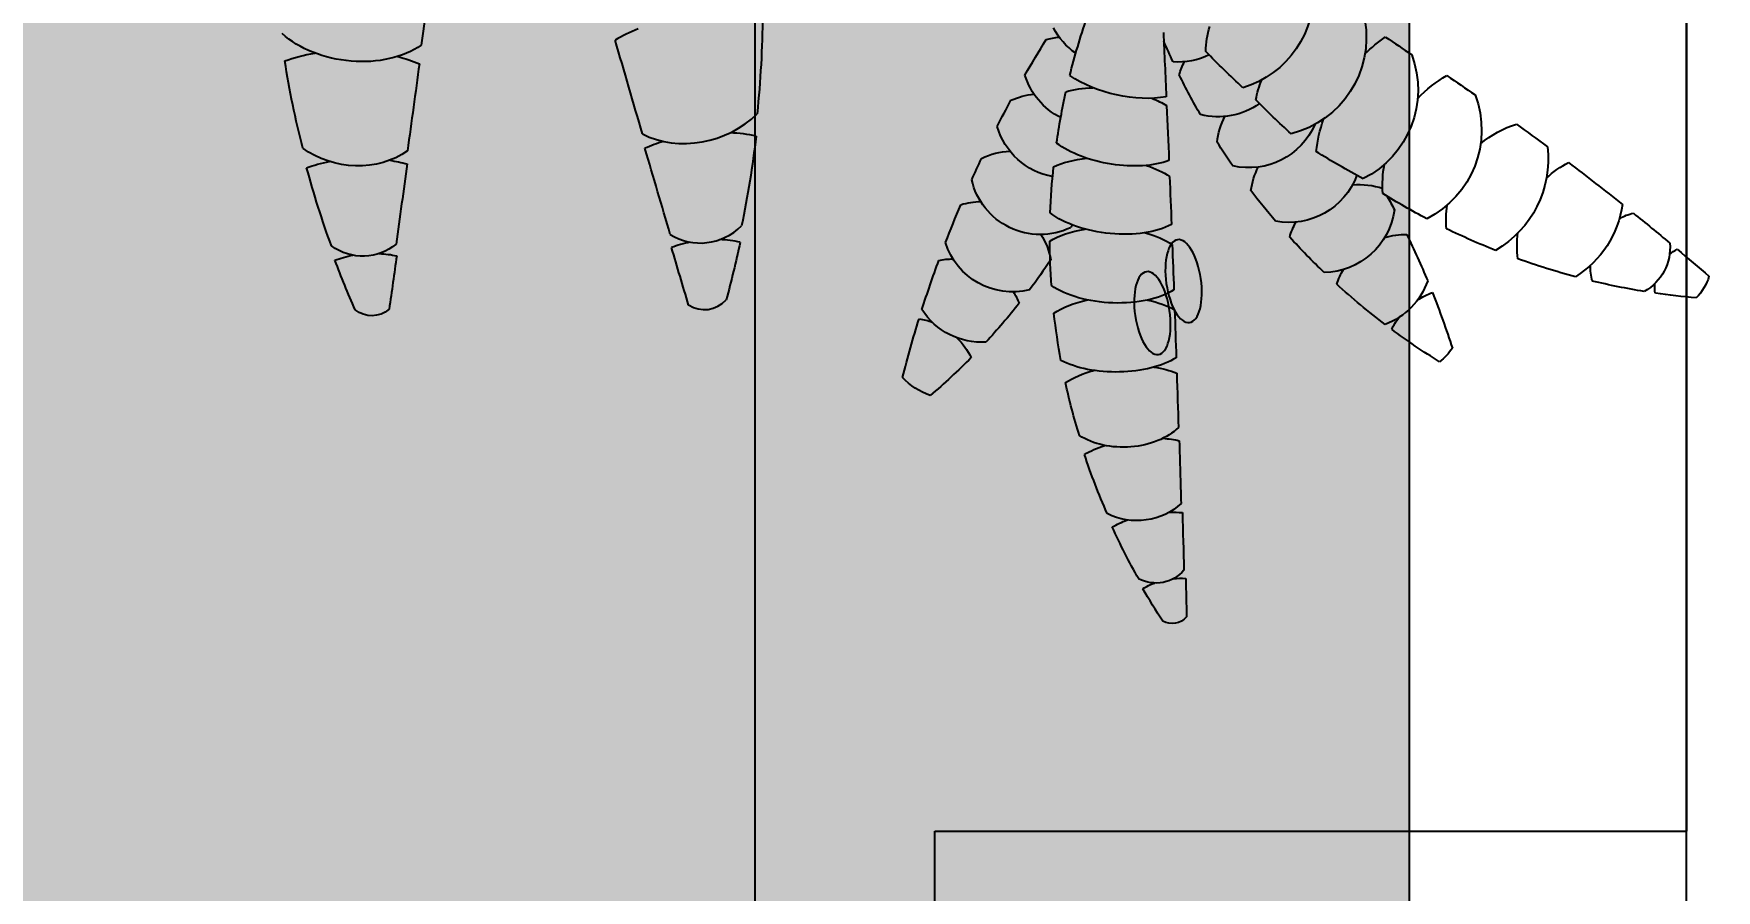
# Model space of a CAD drawing. Header units: millimetres. Extents: x -343543 to 400519, y -115663 to 104219.
# Drawn here: x 30962.3 to 31387.5, y -35300 to -35083.5 of the extents above; entities that cross this region are included whole.
import ezdxf

# ---------------------------------------------------------------- set-up
doc = ezdxf.new("R2010")
doc.units = ezdxf.units.MM
doc.layers.get('0').update_dxf_attribs({"color": 231, "lineweight": 0})
doc.layers.get('DefPoints').update_dxf_attribs({"color": 191})
for name, color, linetype, lineweight in [('A-PATT', 252, 'Continuous', 9), ('A-SYMBOLS', 10, 'Continuous', 13), ('SME-E-POW-DIM', 135, 'Continuous', 18)]:
    doc.layers.add(name, color=color, linetype=linetype, lineweight=lineweight)
for name, color, linetype in [('E-WIRE', 5, 'Continuous'), ('XREF MAT BANG NOI THAT$0$A-PATT', 8, 'Continuous'), ('XREF MAT BANG NOI THAT$0$FF-Plants', 8, 'Continuous'), ('XREF MAT BANG TUONG XAY$0$A-FNSH', 8, 'Continuous'), ('XREF MAT BANG TUONG XAY$0$A-FURN', 8, 'Continuous')]:
    doc.layers.add(name, color=color, linetype=linetype)
doc.styles.add('SM-DIMTEXT', font='SME.shx', dxfattribs={"width": 0.7})
doc.dimstyles.new('SDIM-100', dxfattribs={"dimscale": 100, "dimtxt": 2, "dimasz": 0.6, "dimexe": 0.6, "dimexo": 0.2, "dimgap": 0.5, "dimtad": 1, "dimdec": 0, "dimzin": 12, "dimtxsty": 'SM-DIMTEXT', "dimblk": 'ARCHTICK', "dimblk1": 'ARCHTICK', "dimblk2": 'ARCHTICK', "dimcen": 0.12, "dimdle": 0.6, "dimclrd": 7, "dimclre": 8, "dimadec": 0, "dimazin": 3, "dimtfac": 2, "dimtix": 1, "dimtmove": 1, "dimatfit": 3, "dimfxl": 1, "dimtzin": 0, "dimarcsym": 1})

# ---------------------------------------------------------------- blocks, each defined once
blk = doc.blocks.new('XREF MAT BANG NOI THAT$0$YLD.Studio-03-28')
at = {"layer": 'XREF MAT BANG NOI THAT$0$FF-Plants', "color": 8}
for centre, major_axis, ratio, start_param, end_param in [((-28.11, 370.05), (12.47, 1.38), 1, 1.147291, 1.658613), ((126.93, 295.28), (154.05, 93.06), 1, 2.093129, 2.150944), ((-720.71, 297.44), (696.05, 87.86), 1, -0.019775, -0.004764), ((126.93, 295.28), (179.26, 16.06), 1, 2.620889, 2.695191), ((-30.78, 359.39), (11.92, 3.92), 1, 0.563286, 1.731811), ((-28.13, 380.65), (7.38, 7.38), 1, 3.163446, 3.394357), ((-28.13, 380.65), (7.38, 7.38), 1, 4.211477, 4.434646), ((-720.71, 297.44), (-27.98, 701.02), 1, -1.525383, -1.508416), ((-32.66, 330.92), (24.34, 7.22), 1, 0.822084, 1.709786), ((-31.22, 367.37), (9.85, 9.85), 1, 3.076455, 3.363905), ((-31.22, 367.37), (9.85, 9.85), 1, 4.411154, 4.681391), ((126.93, 295.28), (161.17, 80.1), 1, 2.34786, 2.432422), ((-720.71, 297.44), (216.65, 667.29), 1, -1.201138, -1.176629), ((97.05, 330.83), (176.44, 17.96), 1, 3.00218, 3.084607), ((-74.88, 320.05), (12.94, 12.94), 1, 0.82062, 1.078808), ((-251.37, 199.89), (-213.13, 68.28), 1, 4.051837, 4.11859), ((-37.22, 309.64), (25.59, 7.36), 1, 0.581757, 1.74589), ((-31.83, 357.06), (23.56, 1.4), 1, 3.924663, 4.201909), ((-31.83, 357.06), (22.43, 7.35), 1, 4.620625, 4.910204), ((126.93, 295.28), (107.29, 144.5), 1, 1.995112, 2.070246), ((-720.71, 297.44), (-15.94, 701.4), 1, -1.561174, -1.547304), ((-69.5, 305.96), (17.74, 4.46), 1, 1.070558, 1.93711), ((-77.5, 341.06), (12.94, 12.94), 1, 4.331164, 4.559334), ((-251.37, 199.89), (198.1, 104.13), 1, 0.044622, 0.102098), ((-167.93, 314.89), (-4.41, 4.15), 0.874189, -0.631907, 0.605204), ((-3805.39, -4820.75), (3697.77, 5097.06), 1, 0.010517, 0.012058), ((-77.5, 341.06), (12.94, 12.94), 1, 3.782735, 3.970709), ((97.05, 330.83), (174.08, 33.9), 1, 3.005163, 3.095157), ((-39.65, 292.82), (24.2, 6.68), 1, 0.349234, 1.81552), ((-35.33, 339.62), (17.75, 17.75), 1, 3.237126, 3.475194), ((-35.33, 339.62), (24.87, 3.43), 1, -1.440259, -1.02539), ((-17.16, 382.24), (160.18, 56.52), 1, 3.202232, 3.258797), ((-167.93, 314.89), (7.33, 7.53), 0.490947, -1.435337, -1.122828), ((126.93, 295.28), (127.26, 127.26), 1, 2.248166, 2.319436), ((-158.94, 303.71), (-1.27, 9.62), 0.959793, -0.027203, 1.298202), ((-3804.47, -4821.9), (-5351.81, 3318.39), 1, 4.647902, 4.650212), ((-62.76, 290.25), (17.63, 4.89), 1, 0.843157, 2.259346), ((-73.48, 322.67), (12.94, 12.94), 1, 4.614517, 4.925034), ((-167.93, 314.89), (7.33, 7.53), 0.490947, 4.036545, 4.390012), ((-251.37, 199.89), (-106.67, 196.75), 1, 4.695684, 4.712949), ((-720.71, 297.44), (4.17, 701.56), 1, -1.563026, -1.550692), ((-16.24, 381.09), (-165.27, 39.2), 1, 0.696456, 0.783287), ((-146.73, 290.5), (8.37, 11.22), 0.800189, 0.718999, 2.201301), ((-158.94, 303.71), (11.45, 11.76), 0.490947, -1.242361, -1.031338), ((-3803.62, -4822.84), (-5285.14, 3423.57), 1, 4.664988, 4.667502), ((-73.48, 322.67), (12.94, 12.94), 1, 3.653835, 3.878467), ((-40.21, 273.86), (24.18, 6.74), 1, 0.34663, 1.812916), ((97.05, 330.83), (-24.91, 175.59), 1, 1.600203, 1.670446), ((-69.5, 305.96), (18.03, 3.11), 1, -0.858259, -0.431968), ((-33.47, 327.58), (-31.96, 4.13), 1, 1.051212, 1.280295), ((-33.47, 327.58), (30.91, 9.1), 1, 4.595233, 4.887164), ((-158.94, 303.71), (11.45, 11.76), 0.490947, 4.082683, 4.366363), ((-146.73, 290.5), (12.65, 14.6), 0.490947, -1.176481, -0.937354), ((-57.01, 276.13), (17.51, 5.3), 1, 1.041301, 2.442574), ((126.37, 276.32), (160.28, 81.86), 1, 2.561375, 2.637785), ((-15.39, 380.15), (163.44, 46.24), 1, 3.430249, 3.524537), ((-133.26, 277.48), (9.71, 13.37), 0.671515, 0.638476, 2.368728), ((-3802.7, -4823.64), (3748.2, 5060.09), 1, 0.012815, 0.015), ((-69.5, 305.96), (12.94, 12.94), 1, 3.610658, 3.836879), ((-721.27, 278.48), (6.11, 701.55), 1, -1.559332, -1.54792), ((-120.03, 266.01), (10.87, 15.97), 0.490947, 0.678699, 2.38936), ((-133.26, 277.48), (11.78, 15.31), 0.490947, -1.152148, -0.795463), ((-3802.7, -4823.64), (3746.64, 5061.25), 1, 0.009963, 0.011888), ((-99.39, 272.52), (-7.85, 7.1), 0.416275, 3.141593, 9.424778), ((97.05, 330.83), (-125.41, 125.41), 1, 1.0565, 1.112329), ((-34.83, 318.83), (38.3, 15.42), 1, 3.860214, 4.06393), ((-36.53, 255.61), (24.13, 6.93), 1, 0.525946, 2.02247), ((-146.73, 290.5), (12.65, 14.6), 0.490947, 3.989504, 4.318421), ((-110.5, 270.5), (-7.85, 7.1), 0.416275, 3.141593, 9.424778), ((-51.24, 259.94), (17.6, 4.98), 1, 1.11615, 2.491989), ((-34.83, 318.83), (39.33, 12.58), 1, 4.615045, 4.778236), ((-14.47, 379.35), (-167.56, 27.83), 1, 0.84524, 0.926651), ((-120.03, 266.01), (10.87, 15.97), 0.490947, -1.152148, -0.707001), ((-62.76, 290.25), (18.23, 1.57), 1, 4.16472, 4.507719), ((125, 298.86), (169.97, 59.18), 1, 2.943454, 3.012207), ((-106.15, 255.33), (9.92, 16.57), 0.490947, 0.603982, 2.465473), ((-3802.7, -4823.64), (-5699.58, 2677.37), 1, 4.521646, 4.52347), ((-133.26, 277.48), (11.78, 15.31), 0.490947, 3.847362, 4.32554), ((-106.15, 255.33), (9.92, 16.57), 0.490947, -1.152148, -0.692206), ((97.05, 330.83), (165.49, 63.78), 1, 3.144178, 3.184993), ((-34.53, 238.25), (24.11, 6.98), 1, 0.623023, 1.976347), ((-91.67, 245.47), (8.94, 17.12), 0.490947, 0.614903, 2.459294), ((-3802.7, -4823.64), (-5360.71, 3303.99), 1, 4.632097, 4.634029), ((-57.01, 276.13), (12.94, 12.94), 1, 3.443401, 3.816748), ((-44.88, 246.33), (17.75, 4.44), 1, 1.692739, 2.549569), ((-41.03, 285.06), (17.75, 17.75), 1, 3.51061, 3.720912), ((-14.47, 379.35), (-155.63, 68.05), 1, 1.208042, 1.278992), ((127.6, 283.85), (176.15, 36.91), 1, 3.081133, 3.153915), ((-120.03, 266.01), (10.87, 15.97), 0.490947, 3.753714, 4.32554), ((-76.64, 236.47), (7.93, 17.61), 0.490947, 0.701694, 2.380415), ((-91.67, 245.47), (8.94, 17.12), 0.490947, -1.152148, -0.763559), ((-3802.7, -4823.64), (-5126.91, 3656.28), 1, 4.696406, 4.698617), ((97.05, 330.83), (166.05, 62.3), 1, 3.239772, 3.303996), ((-14.47, 379.35), (138.98, 97.66), 1, 3.437173, 3.503321), ((-106.15, 255.33), (9.92, 16.57), 0.490947, 3.728869, 4.32554), ((-61.12, 228.36), (6.89, 18.04), 0.490947, 0.844988, 2.249936), ((-76.64, 236.47), (7.93, 17.61), 0.490947, -1.152148, -0.911655), ((-3802.7, -4823.64), (3939.99, 4912.23), 1, 0.037597, 0.040172), ((-51.24, 259.94), (12.94, 12.94), 1, 3.621671, 3.816748), ((-39.12, 230.15), (17.91, 3.74), 1, 1.89308, 2.40635), ((-35.43, 264.12), (-23.07, 1.39), 1, 1.051839, 1.328745), ((-114.8, 77.71), (158.16, 43.13), 1, 1.492263, 1.578396), ((-160.74, 229.8), (12.57, 12.57), 1, 5.680202, 6.026293), ((-125.98, 228.84), (17.08, 4.94), 1, 2.204083, 3.274454), ((-114.8, 77.71), (161.68, 27.08), 1, 1.480864, 1.559591), ((-111.01, 228.25), (17.08, 4.93), 1, 2.024853, 3.533691), ((-141.91, 231.11), (12.57, 12.57), 1, 5.915152, 6.098959), ((-114.8, 77.71), (-163.94, 0.05), 1, 4.705661, 4.762338), ((-125.98, 228.84), (-12.57, 12.57), 1, 4.344355, 4.730658), ((-95.08, 225.98), (17.1, 4.88), 1, 1.825605, 3.619336), ((-114.8, 77.71), (-163.91, 2.86), 0.999998, 4.659635, 4.664546), ((97.05, 330.83), (-101.46, 145.46), 1, 1.503452, 1.53593), ((-141.91, 231.11), (17.04, 5.05), 1, 2.602097, 3.077178), ((-14.47, 379.35), (-169.58, 9.68), 1, 1.073324, 1.14211), ((-91.67, 245.47), (8.94, 17.12), 0.490947, 3.785606, 4.32554), ((-79.67, 223.11), (17.07, 4.96), 1, 2.442404, 3.561484), ((-55.75, 518.68), (-309.33, 1.14), 1, 1.233335, 1.283195), ((-160.74, 229.8), (12.57, 12.57), 1, 5.066836, 5.260238), ((-14.47, 379.35), (161.01, 54.1), 1, 3.938294, 4.015798), ((-76.64, 236.47), (7.93, 17.61), 0.490947, 3.914322, 4.32554), ((-55.75, 518.68), (304.85, 52.5), 1, 4.258408, 4.300752), ((-64.79, 221.43), (17.1, 4.87), 1, 2.737371, 3.549404), ((-141.91, 231.11), (12.57, 12.57), 1, 4.691759, 4.895835), ((-55.75, 518.68), (218.73, 218.73), 1, 3.701511, 3.734949), ((-125.98, 228.84), (-12.57, 12.57), 1, 3.037108, 3.325039), ((-111.01, 228.25), (17.18, 4.57), 1, -1.309181, -0.889153), ((-14.47, 379.35), (168.73, 19.57), 1, 4.249273, 4.338395), ((-49.05, 218.03), (12.57, 12.57), 1, 2.371043, 2.858653), ((-55.75, 518.68), (86.22, 297.08), 1, 3.254285, 3.273493), ((-95.08, 225.98), (12.57, 12.57), 1, 4.474951, 4.815659), ((-55.75, 518.68), (-309.08, 12.59), 1, 1.49001, 1.514148), ((-55.75, 518.68), (72.56, 300.7), 1, 3.304557, 3.338343), ((-79.67, 223.11), (12.57, 12.57), 1, 4.633718, 4.82376), ((-252.68, -71.77), (187.37, 187.37), 1, 0.403099, 0.459664), ((7404.17, 6422.59), (-6352.26, 7493.3), 1, 1.55729, 1.558831), ((-250.78, -73.07), (261.79, 41), 1, 0.939147, 1.025978), ((7406.07, 6421.3), (7719.22, 6075.73), 1, 3.166088, 3.168398), ((-249.22, -74.28), (240.39, 111.48), 1, 0.552036, 0.646324), ((7407.63, 6420.08), (8439.57, 5027.37), 1, 3.298149, 3.300663), ((-214.12, 102.47), (-7.06, 4.74), 0.874189, -0.631907, 0.605204), ((-4076.43, -7844.51), (-8058.88, 3635.95), 1, 4.682984, 4.684525), ((-20.7, 230.29), (-231.06, 59.01), 1, 0.81374, 0.870305), ((-199.1, 89.05), (-3.96, 13.04), 0.959793, -0.027203, 1.298202), ((-214.12, 102.47), (8.43, 12.11), 0.490947, -1.435337, -1.122828), ((-4074.9, -7845.89), (4068.89, 7849.19), 1, 0.022593, 0.024903), ((-214.12, 102.47), (8.43, 12.11), 0.490947, 4.036545, 4.390012), ((-179.16, 73.54), (9.02, 17.45), 0.800189, 0.718999, 2.201301), ((-199.1, 89.05), (13.17, 18.92), 0.490947, -1.242361, -1.031338), ((-4073.5, -7847), (4073.7, 7846.7), 1, 0.020515, 0.023029), ((-19.16, 228.9), (226.43, 74.85), 1, 3.449787, 3.536618), ((-179.16, 73.54), (14.17, 23.12), 0.490947, -1.176481, -0.937354), ((-199.1, 89.05), (13.17, 18.92), 0.490947, 4.082683, 4.366363), ((-157.53, 58.59), (10.38, 20.74), 0.671515, 0.638476, 2.368728), ((-4072.05, -7847.89), (4291.59, 7729.68), 1, 0.045968, 0.048152), ((-17.77, 227.8), (219.55, 93.13), 1, 3.468642, 3.56293), ((-179.16, 73.54), (14.17, 23.12), 0.490947, 3.989504, 4.318421)]:
    blk.add_ellipse(centre, major_axis=major_axis, ratio=ratio, start_param=start_param, end_param=end_param, dxfattribs=at)
at = {"layer": 'XREF MAT BANG NOI THAT$0$FF-Plants', "color": 8, "extrusion": (0, 0, -1)}
for centre, major_axis, ratio, start_param, end_param in [((-165.32, 170.56), (-6.97, 6.38), 0.874189, -0.631907, 0.605204), ((-146.89, 157.86), (-15.12, 0.86), 0.959793, -0.027203, 1.298202), ((-165.32, 170.56), (10.87, 12.27), 0.490947, 0.894952, 1.248419), ((-165.32, 170.56), (10.87, 12.27), 0.490947, 1.706256, 2.018765), ((-146.89, 157.86), (16.98, 19.18), 0.490947, 0.941091, 1.224771), ((-124.93, 140.4), (16.48, 14.31), 0.800189, 3.860592, 5.342894), ((-146.89, 157.86), (16.98, 19.18), 0.490947, 1.899231, 2.110255), ((-124.93, 140.4), (21.25, 21.36), 0.490947, 1.965112, 2.204238)]:
    blk.add_ellipse(centre, major_axis=major_axis, ratio=ratio, start_param=start_param, end_param=end_param, dxfattribs=at)
blk = doc.blocks.new('XREF MAT BANG NOI THAT')
at = {"layer": 'XREF MAT BANG NOI THAT$0$A-PATT'}
h = blk.add_hatch(dxfattribs=at)
h.set_pattern_fill('CROSS', color=8, scale=5)
h.paths.add_polyline_path([(30849.97, -37715), (31309.97, -37715), (31309.97, -32895), (30849.97, -32895)])
at = {"color": 8}
for points in [[(30779.97, -37785), (31379.97, -37785), (31379.97, -32825), (30779.97, -32825)], [(30849.97, -37715), (31309.97, -37715), (31309.97, -32895), (30849.97, -32895)]]:
    blk.add_lwpolyline(points, close=True, dxfattribs=at)
at = {"color": 8, "xscale": -1, "rotation": 236.0580917890221}
blk.add_blockref('XREF MAT BANG NOI THAT$0$YLD.Studio-03-28', (31082.26, -34911.4), dxfattribs=at)
blk = doc.blocks.new('01.Xref _MB T1')
at = {"layer": 'XREF MAT BANG TUONG XAY$0$A-FNSH', "color": 8}
blk.add_lwpolyline([(31604.97181, -41745.00014), (31379.9718, -41745.00039), (31379.9718, -40315.00001), (31189.99022, -40315.00001), (31189.99022, -39785.00001), (31379.98019, -39785.00004), (31379.98092, -35715.00001), (31189.99023, -35715.00001), (31189.99023, -35285.00001), (31379.98015, -35285.00001), (31379.96933, -30914.99949), (31289.99246, -30914.99918), (31289.98296, -30824.99967), (25501.66726, -30824.99964), (25501.67699, -30504.99947)], dxfattribs=at)
at = {"layer": 'XREF MAT BANG TUONG XAY$0$A-FURN', "color": 8}
for points in [[(30779.97428, -37784.99675), (31379.97428, -37784.99675), (31379.97428, -32824.99642), (30779.97428, -32824.99642)], [(30849.97428, -37714.99675), (31309.97428, -37714.99675), (31309.97428, -32894.99642), (30849.97428, -32894.99642)]]:
    blk.add_lwpolyline(points, close=True, dxfattribs=at)
at = {"layer": 'A-PATT', "color": 8}
blk.add_blockref('XREF MAT BANG NOI THAT', (0, 0), dxfattribs=at)
blk = doc.blocks.new('_ArchTick')
at = {"color": 0, "linetype": 'ByBlock', "const_width": 0.15}
blk.add_lwpolyline([(-0.5, -0.5), (0.5, 0.5)], dxfattribs=at)
blk = doc.blocks.new('*D1496')
at = {"layer": 'DefPoints', "color": 0, "linetype": 'Continuous', "ltscale": 1000, "transparency": 16777216}
for p in [(30559.66, -34838.63), (31360.31, -34838.63), (31245.2, -41326.96)]:
    blk.add_point(p, dxfattribs=at)
at = {"layer": 'SME-E-POW-DIM', "color": 7, "linetype": 'Continuous', "lineweight": -2, "ltscale": 1000, "transparency": 16777216}
blk.add_line((30559.66, -41386.96), (30559.66, -34778.63), dxfattribs=at)
at = {"layer": 'SME-E-POW-DIM', "color": 8, "linetype": 'Continuous', "lineweight": -2, "ltscale": 1000, "transparency": 16777216}
for p, q in [((31340.31, -34838.63), (30499.66, -34838.63)), ((31225.2, -41326.96), (30499.66, -41326.96))]:
    blk.add_line(p, q, dxfattribs=at)
at = {"layer": 'SME-E-POW-DIM', "color": 7, "linetype": 'Continuous', "lineweight": -2, "ltscale": 1000, "transparency": 16777216, "xscale": 60, "yscale": 60, "zscale": 60}
for p, rotation in [((30559.66, -34838.63), 90), ((30559.66, -41326.96), 270)]:
    blk.add_blockref('_ArchTick', p, dxfattribs=dict(at, rotation=rotation))
at = {"layer": 'SME-E-POW-DIM', "color": 0, "linetype": 'Continuous', "ltscale": 1000, "transparency": 16777216, "insert": (30409.66, -38082.8), "char_height": 200, "attachment_point": 5, "rotation": 90, "style": 'SM-DIMTEXT'}
blk.add_mtext('6488', dxfattribs=at)

msp = doc.modelspace()

# ---------------------------------------------------------------- block references
at = {"layer": 'A-SYMBOLS'}
msp.add_blockref('01.Xref _MB T1', (0, 0), dxfattribs=at)

# ---------------------------------------------------------------- next in the draw order: linework, layer by layer
at = {"layer": 'E-WIRE', "color": 3, "elevation": 0}
msp.add_lwpolyline([(31394.99, -41326.96), (31194.62, -41326.96, -0.414214), (31144.62, -41276.96), (31144.62, -30987.37, 0.414214), (31094.62, -30937.37), (20344.68, -30937.37, 0.414214), (20232.36, -31049.69), (20232.36, -37731.06, -0.414214), (20182.36, -37781.06), (20104.99, -37781.06)], format="xyb", dxfattribs=at)

# ---------------------------------------------------------------- next in the draw order: dimensions: what is measured, and where the dimension line sits
at = {"layer": 'SME-E-POW-DIM', "color": 1, "linetype": 'Continuous', "ltscale": 1000}
dim = msp.add_linear_dim(base=(30559.66, -34838.63), p1=(31245.2, -41326.96), p2=(31360.31, -34838.63), angle=90, dimstyle='SDIM-100', dxfattribs=at)
dim.commit()
dim.dimension.update_dxf_attribs({"geometry": '*D1496', "text_midpoint": (30409.66, -38082.8)})

doc.saveas('drawing.dxf')
